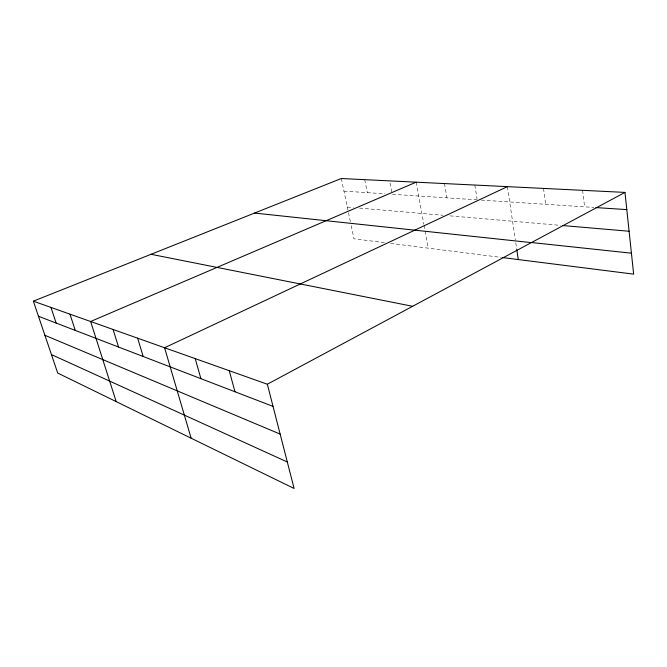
<?xml version="1.0" encoding="UTF-8"?>
<svg xmlns="http://www.w3.org/2000/svg" width="667" height="667" viewBox="0 0 667 667"><rect width="100%" height="100%" fill="white"/><g stroke="black" fill="none" stroke-linecap="round" stroke-linejoin="round"><path stroke-width="0.5" stroke-dasharray="3.33 2.5" d="M343.947 191.121L384.934 193.797M477.213 199.833L392.188 194.272L389.795 181.841M481.274 200.092L593.863 207.454M347.29 207.037L353.385 207.562M359.471 208.087L443.013 215.266M450.058 215.866L560.639 225.371M384.425 242.638L353.969 238.794L350.7 223.245M390.604 243.422L501.234 257.404M341.304 178.514L350.483 222.236M364.707 179.665L367.325 192.646M416.141 182.183L423.845 224.287M424.02 225.271L424.921 230.198M425.104 231.182L428.206 248.174M444.489 183.567L446.957 197.849M474.829 185.051L477.055 198.849M507.387 186.643L515.333 239.787M515.774 242.796L516.808 249.691M543.522 188.419L545.681 204.302M582.591 190.328L584.6 206.845"/><path stroke-width="1" d="M267.342 384.225L294.114 488.486L57.704 373.053L33.35 301.167L267.342 384.225L624.971 192.404L633.65 274.137L502.243 257.529M507.387 186.643L164.582 347.757L191.129 438.202M416.141 182.183L90.62 321.494L116.191 401.609M33.35 301.167L341.304 178.514L624.971 192.404M595.923 207.587L626.797 209.605M562.673 225.546L629.098 231.249M530.782 242.454L631.424 253.185M254.561 213.065L531.366 242.613M151.05 254.294L412.631 306.295M38.469 316.266L273.028 406.378M44.914 335.293L280.14 434.084M51.451 354.594L287.31 461.998M50.95 307.412L56.153 323.061M69.977 314.174L75.271 330.407M113.09 329.473L118.559 347.04M137.644 338.194L143.188 356.503M195.223 358.629L200.892 378.664M229.273 370.719L234.967 391.754M516.808 249.691L518.284 259.555"/></g></svg>
